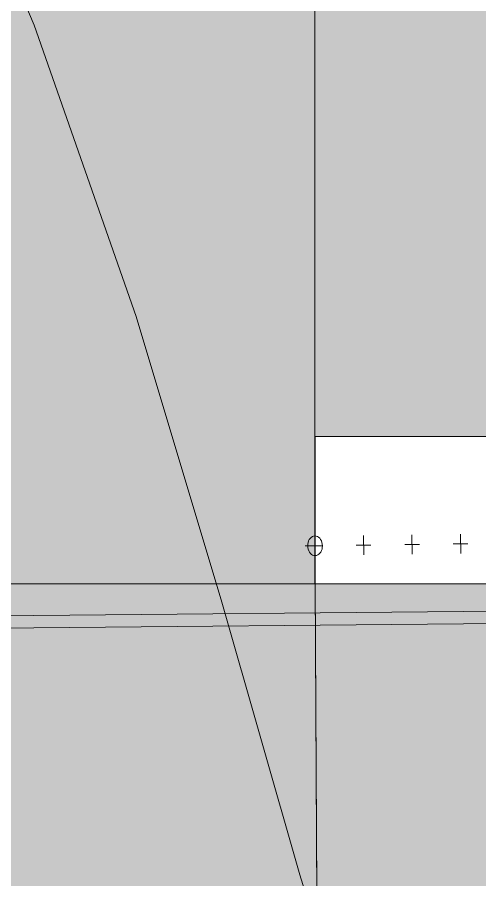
# Model space of a CAD drawing. Header units: millimetres. Extents: x 132836 to 1862386, y -330276 to -143438.
# Drawn here: x 194965 to 195908, y -272168 to -270408 of the extents above; entities that cross this region are included whole.
import ezdxf

# ---------------------------------------------------------------- set-up
doc = ezdxf.new("R2010")
doc.units = ezdxf.units.MM
doc.header["$MEASUREMENT"] = 0
doc.linetypes.add('Points tirets', pattern=[335.138881, 176.388884, -88.194442, 0, -70.555556])
doc.linetypes.add('Wipeout_Contour', pattern=[1000, 0, -1000])
for name, color, linetype in [('Divers - Dessin général', 7, 'Continuous'), ('Nouveau_0', 7, 'Continuous'), ('Nouveau_CN_02_00', 7, 'Continuous'), ('Sols_ Dalles', 7, 'Continuous'), ('TopoAlt', 7, 'Continuous')]:
    doc.layers.add(name, color=color, linetype=linetype)

msp = doc.modelspace()

# ---------------------------------------------------------------- hatches: boundary and pattern name
at = {"linetype": 'Continuous', "lineweight": 0, "true_color": 0xbfbfbf}
msp.add_hatch(color=9, dxfattribs=at).paths.add_polyline_path([(190571.148, -271563.708), (195571.148, -271563.708), (195571.148, -267563.708), (190571.148, -267563.708)])
at = {"linetype": 'Continuous', "lineweight": 0, "true_color": 0x90b349}
msp.add_hatch(color=55, dxfattribs=at).paths.add_polyline_path([(175394.714, -271810.115), (175394.714, -273590.239), (195581.991, -273450.488), (195571.148, -271436.346), (195571.148, -271563.708), (190571.148, -271563.708), (190571.148, -270609.826), (188115.569, -270609.826), (187894.714, -270609.826), (185394.714, -270609.826), (182894.714, -270609.826), (180394.714, -270609.826), (177894.714, -270609.826), (175394.714, -270609.826)])

# ---------------------------------------------------------------- linework, layer by layer
at = {"color": 7, "linetype": 'Continuous', "lineweight": 5}
for points in [[(190571.148, -271563.708), (195571.148, -271563.708), (195571.148, -267563.708), (190571.148, -267563.708)], [(175394.714, -271810.115), (175394.714, -273590.239), (195581.991, -273450.488), (195571.148, -271436.346), (195571.148, -271563.708), (190571.148, -271563.708), (190571.148, -270609.826), (188115.569, -270609.826), (187894.714, -270609.826), (185394.714, -270609.826), (182894.714, -270609.826), (180394.714, -270609.826), (177894.714, -270609.826), (175394.714, -270609.826)]]:
    msp.add_lwpolyline(points, close=True, dxfattribs=at)

# ---------------------------------------------------------------- next in the draw order: wipeouts: each hides what was drawn before it
at = {"color": 254, "linetype": 'Wipeout_Contour', "lineweight": 0, "ltscale": 1339645.469975257}
msp.add_wipeout([(195571.834, -271563.708), (196856.22, -271563.708), (196856.22, -271263.708), (195571.834, -271263.708)], dxfattribs=at).dxf.layer = 'TopoAlt'

# ---------------------------------------------------------------- next in the draw order: hatches: boundary and pattern name
at = {"layer": 'Sols_ Dalles', "linetype": 'Continuous', "lineweight": 0, "true_color": 0x2e271c}
for points in [[(173316.986, -273599.031, 0.4157911), (175327.752, -275599.002), (194877.901, -275451.732, 0.41421356), (196867.106, -273440.995), (196856.22, -271418.783), (196856.22, -271563.708), (195571.834, -271563.708), (195581.991, -273450.488), (175394.714, -273590.232), (175394.714, -271810.115), (175394.714, -271796.274), (174332.384, -271810.115), (174328.476, -271510.141), (175394.714, -271496.248), (175394.714, -270609.826), (175394.714, -265609.826), (175316.986, -265609.826, 0.41421356), (173316.986, -267609.826)], [(190394.714, -270609.826), (190571.148, -270609.826), (190571.148, -267596.842), (190571.148, -267563.708), (195571.148, -267563.708), (195571.148, -271263.708), (196856.191, -271263.708), (196856.191, -267609.826), (196856.191, -267109.826, 0.41421356), (195356.191, -265609.826), (190394.714, -265609.826)]]:
    msp.add_hatch(color=250, dxfattribs=at).paths.add_polyline_path(points)

# ---------------------------------------------------------------- next in the draw order: linework, layer by layer
at = {"color": 7, "linetype": 'Continuous', "lineweight": 5}
for p, q in [((195868.113, -271462.29), (195868.66, -271502.286)), ((195670.41, -271464.992), (195670.957, -271504.988)), ((195769.262, -271463.641), (195769.808, -271503.637)), ((195685.682, -271484.785), (195655.685, -271485.195)), ((195784.534, -271483.434), (195754.536, -271483.844)), ((195883.385, -271482.083), (195853.388, -271482.493))]:
    msp.add_line(p, q, dxfattribs=at)
at = {"color": 7, "linetype": 'Points tirets', "lineweight": 5}
msp.add_line((195551.833, -271486.614), (195586.83, -271486.136), dxfattribs=at)
at = {"color": 7, "linetype": 'Continuous', "lineweight": 5}
msp.add_lwpolyline([(195572.105, -271506.339), (195574.705, -271506), (195577.218, -271505.063), (195579.568, -271503.557), (195581.682, -271501.529), (195583.497, -271499.038), (195584.957, -271496.162), (195586.019, -271492.988), (195586.65, -271489.612), (195586.83, -271486.136), (195586.555, -271482.666), (195585.832, -271479.308), (195584.684, -271476.164), (195583.145, -271473.329), (195581.263, -271470.89), (195579.094, -271468.919), (195576.705, -271467.479), (195574.167, -271466.611), (195571.558, -271466.343), (195568.958, -271466.682), (195566.445, -271467.619), (195564.096, -271469.124), (195561.981, -271471.153), (195560.166, -271473.643), (195558.706, -271476.519), (195557.644, -271479.694), (195557.013, -271483.07), (195556.833, -271486.546), (195557.108, -271490.015), (195557.831, -271493.373), (195558.979, -271496.517), (195560.518, -271499.352), (195562.4, -271501.792), (195564.569, -271503.762), (195566.959, -271505.203), (195569.496, -271506.071)], close=True, dxfattribs=at)
at = {"layer": 'Divers - Dessin général', "color": 8, "linetype": 'Continuous', "lineweight": 5}
msp.add_lwpolyline([(254205.676, -163437.635), (254186.294, -271067.638), (152856.388, -272027.634), (152839.018, -197317.635), (152835.676, -163437.635)], close=True, dxfattribs=at)
at = {"layer": 'Divers - Dessin général', "color": 14, "linetype": 'Continuous', "lineweight": 5, "true_color": 0x990000}
msp.add_lwpolyline([(254205.676, -163437.635), (254186.294, -271067.638), (152856.388, -272027.634), (152839.018, -197317.635), (152835.676, -163437.635)], close=True, dxfattribs=at)
at = {"layer": 'Nouveau_0', "color": 8, "linetype": 'Continuous', "lineweight": 5}
msp.add_line((152835.676, -272063.016), (254199.193, -271079.638), dxfattribs=at)
msp.add_line((152835.676, -272063.016), (254199.193, -271079.638), dxfattribs=at)
at = {"layer": 'Nouveau_0', "color": 8, "linetype": 'Continuous', "lineweight": 5, "flags": 128}
msp.add_lwpolyline([(152835.676, -272063.016), (254199.193, -271079.638), (254199.193, -163437.635), (152835.676, -163437.635), (152835.676, -197326.333)], close=True, dxfattribs=at)
at = {"layer": 'Nouveau_CN_02_00', "color": 8, "linetype": 'Continuous', "lineweight": 5, "flags": 128}
msp.add_lwpolyline([(194748.159, -269832.283), (194999.116, -270424.384), (195207.185, -271018.866), (195381.866, -271601.427), (195540.486, -272157.8), (195700.369, -272673.717), (195878.845, -273134.912), (196093.238, -273527.118), (196360.875, -273836.068), (196699.084, -274047.496), (197121.027, -274151.722), (197623.21, -274157.423), (198197.977, -274077.863), (198837.67, -273926.306), (199534.632, -273716.017), (200281.207, -273460.259), (201069.736, -273172.298), (201892.563, -272865.397), (202737.487, -272551.059)], dxfattribs=at)
at = {"layer": 'Sols_ Dalles', "color": 7, "linetype": 'Continuous', "lineweight": 5, "flags": 128}
for points in [[(173316.986, -273599.031, 0.4157911), (175327.752, -275599.002), (194877.901, -275451.732, 0.41421356), (196867.106, -273440.995), (196856.22, -271418.783), (196856.22, -271563.708), (195571.834, -271563.708), (195581.991, -273450.488), (175394.714, -273590.232), (175394.714, -271810.115), (175394.714, -271796.274), (174332.384, -271810.115), (174328.476, -271510.141), (175394.714, -271496.248), (175394.714, -270609.826), (175394.714, -265609.826), (175316.986, -265609.826, 0.41421356), (173316.986, -267609.826)], [(190394.714, -270609.826), (190571.148, -270609.826), (190571.148, -267596.842), (190571.148, -267563.708), (195571.148, -267563.708), (195571.148, -271263.708), (196856.191, -271263.708), (196856.191, -267609.826), (196856.191, -267109.826, 0.41421356), (195356.191, -265609.826), (190394.714, -265609.826)]]:
    msp.add_lwpolyline(points, format="xyb", close=True, dxfattribs=at)
at = {"layer": 'TopoAlt', "color": 190, "linetype": 'Continuous', "lineweight": 5, "true_color": 0x8002ff}
for points in [[(196856.22, -271263.708), (195571.148, -271263.708)], [(195571.148, -271263.708), (195571.148, -271563.708)], [(195571.148, -271563.708), (196856.22, -271563.708)]]:
    msp.add_lwpolyline(points, dxfattribs=at)

doc.saveas('drawing.dxf')
